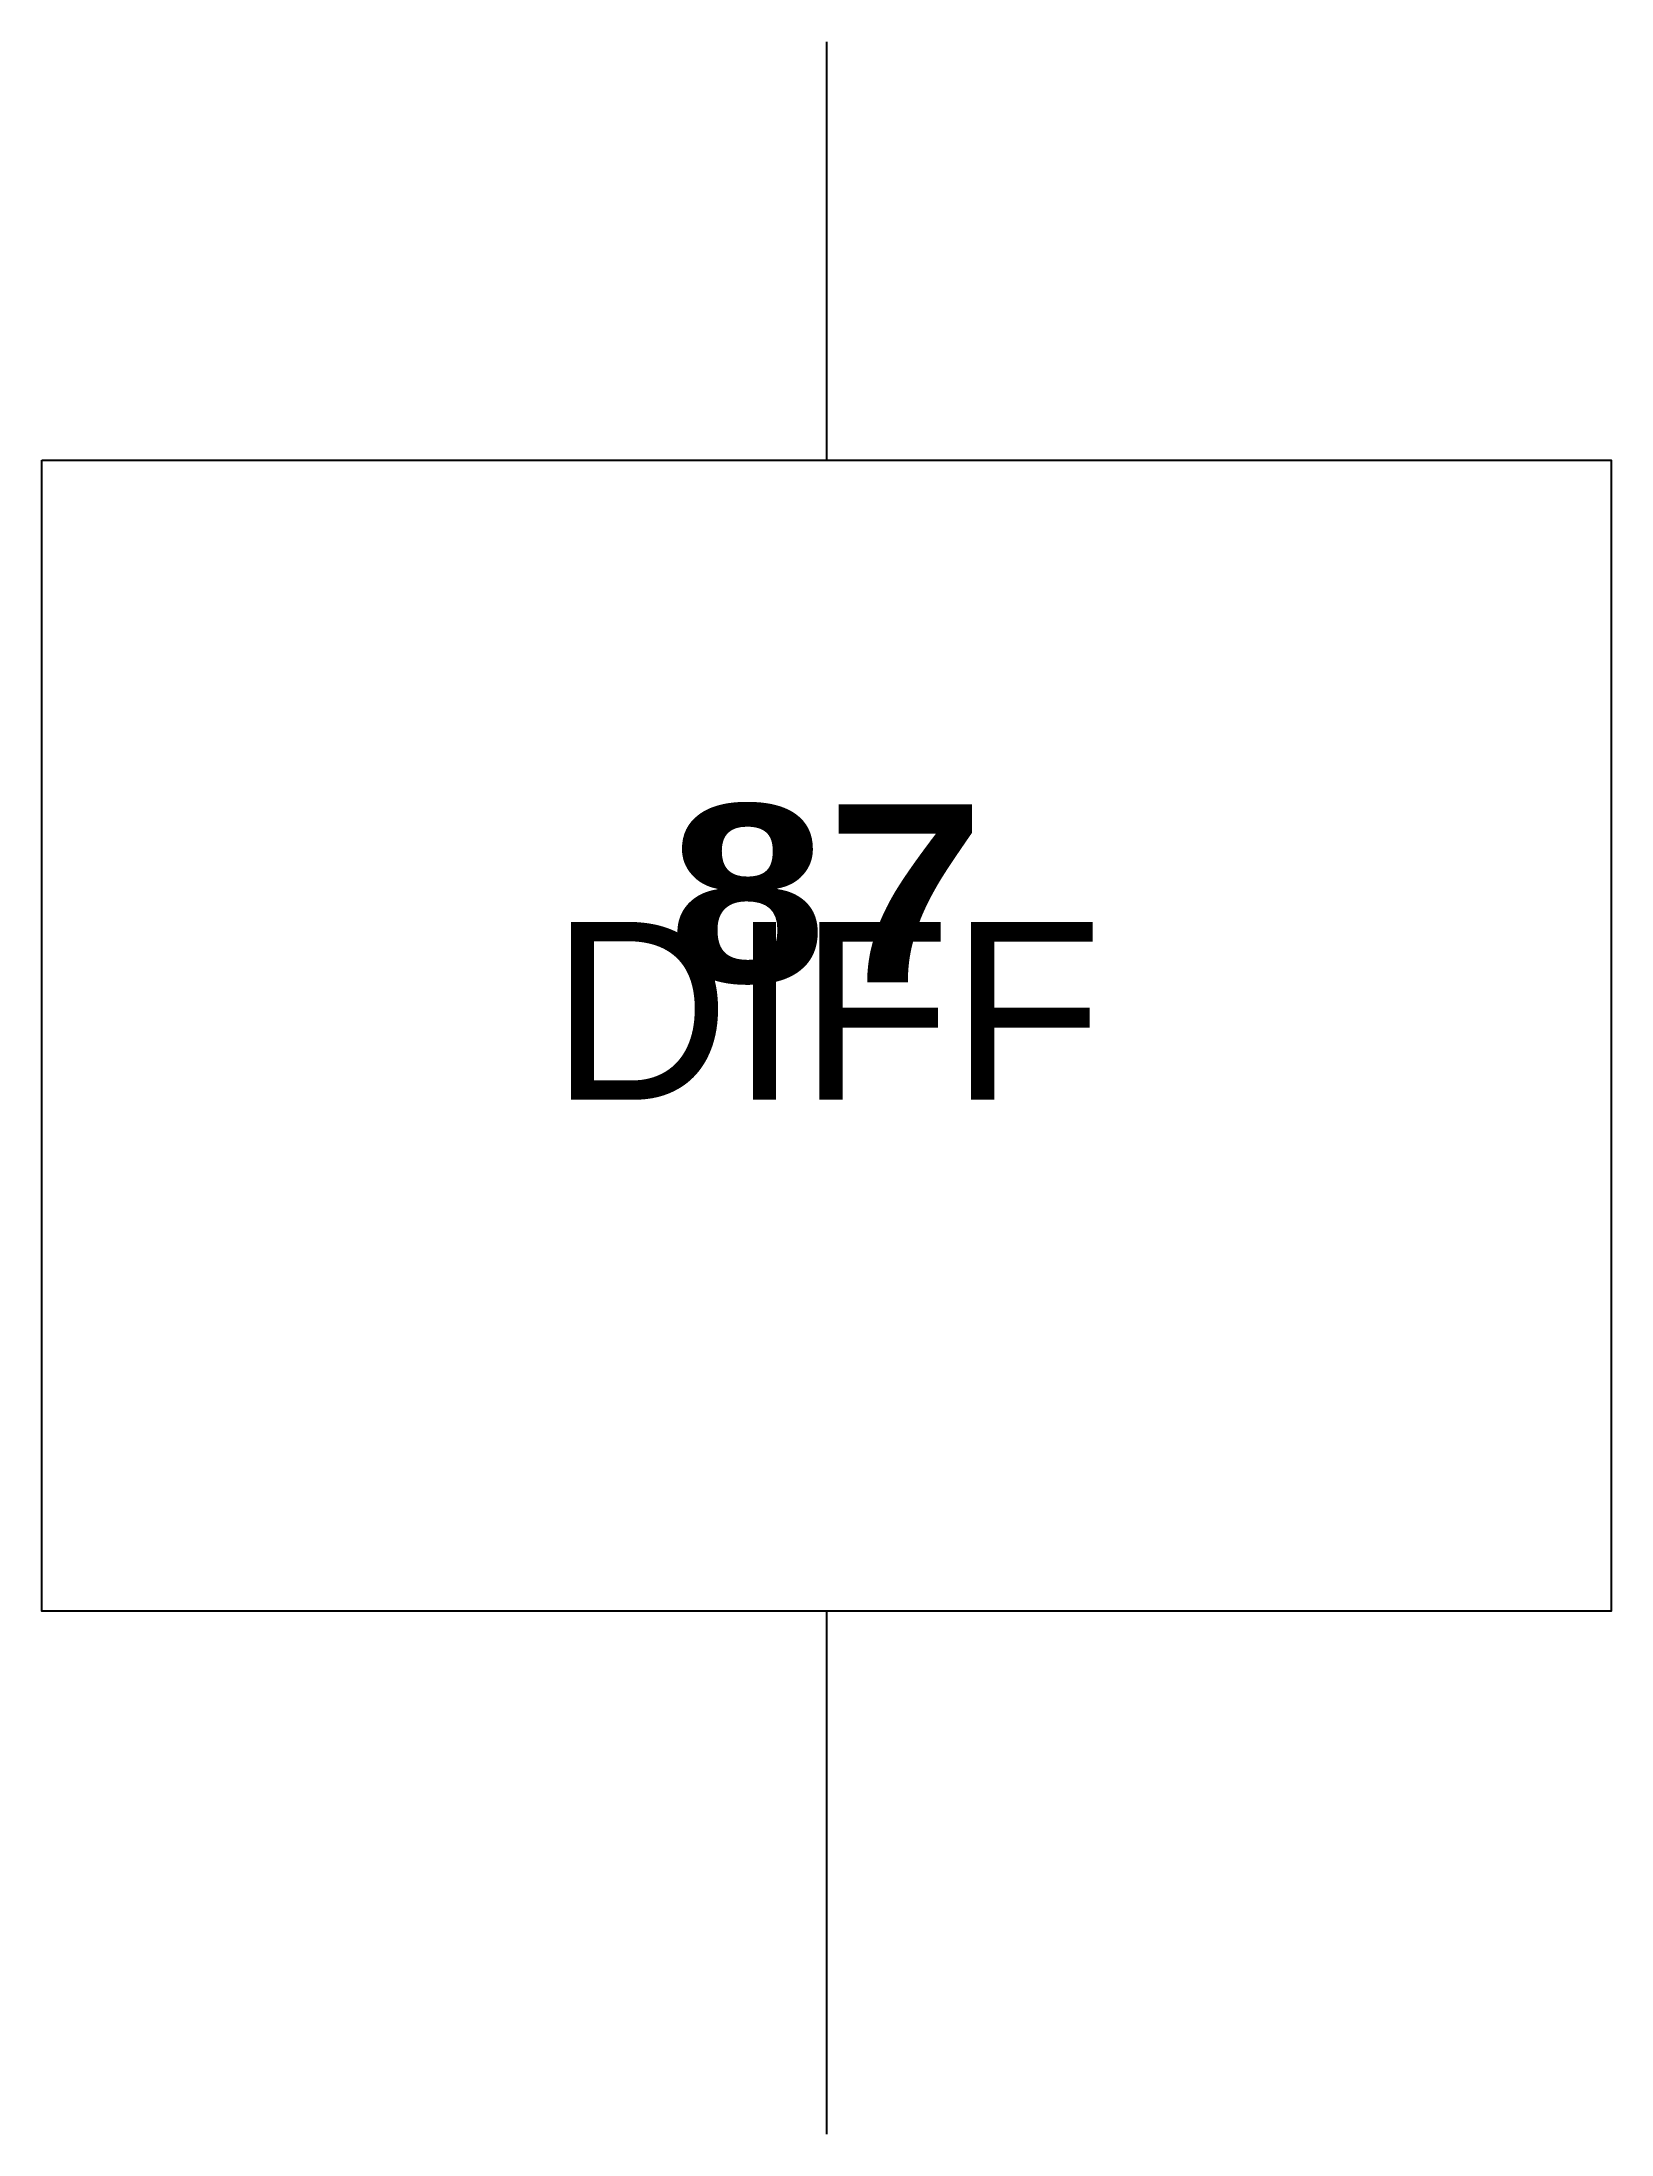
# Model space of a CAD drawing. Header units: millimetres. Extents: x -7.5 to 7.5, y -20 to 0.
import ezdxf
from ezdxf.enums import TextEntityAlignment as Align

# ---------------------------------------------------------------- set-up
doc = ezdxf.new("R2010")
doc.units = ezdxf.units.MM
doc.layers.get('0').update_dxf_attribs({"linetype": 'CONTINUOUS'})
doc.styles.add('ARIAL', font='arial.ttf')
doc.styles.add('ARIAL_BLACK', font='ariblk.ttf')

# ---------------------------------------------------------------- blocks, each defined once
blk = doc.blocks.new('291_E_MV_SLD_IEC60617_differential_relay')
at = {"true_color": 0x0000ff}
for p, q in [((0, 0), (0, -4)), ((0, -15), (0, -20))]:
    blk.add_line(p, q, dxfattribs=at)
blk.add_lwpolyline([(-7.5, -4), (7.5, -4), (7.5, -15), (-7.5, -15)], close=True, dxfattribs=at)
for s, style, p in [('87', 'ARIAL_BLACK', (0, -8.99)), ('DIFF', 'ARIAL', (0, -10.112))]:
    blk.add_text(s, height=1.7, dxfattribs=dict(at, style=style)).set_placement(p, align=Align.CENTER)
at = {"true_color": 0x0000ff, "style": 'ARIAL'}
blk.add_attdef('TAG', text='', height=2.5, dxfattribs=at).set_placement((-9.5, -2.2), align=Align.RIGHT)
at = {"color": 7, "style": 'ARIAL'}
for tag, p in [('PICKUP', (-9.5, -9)), ('TIME', (-9.5, -12)), ('MANUFACTURER', (-9.5, -15))]:
    blk.add_attdef(tag, text='', height=1.7, dxfattribs=at).set_placement(p, align=Align.RIGHT)

msp = doc.modelspace()

# ---------------------------------------------------------------- block references
msp.add_blockref('291_E_MV_SLD_IEC60617_differential_relay', (0, 0))

doc.saveas('drawing.dxf')
